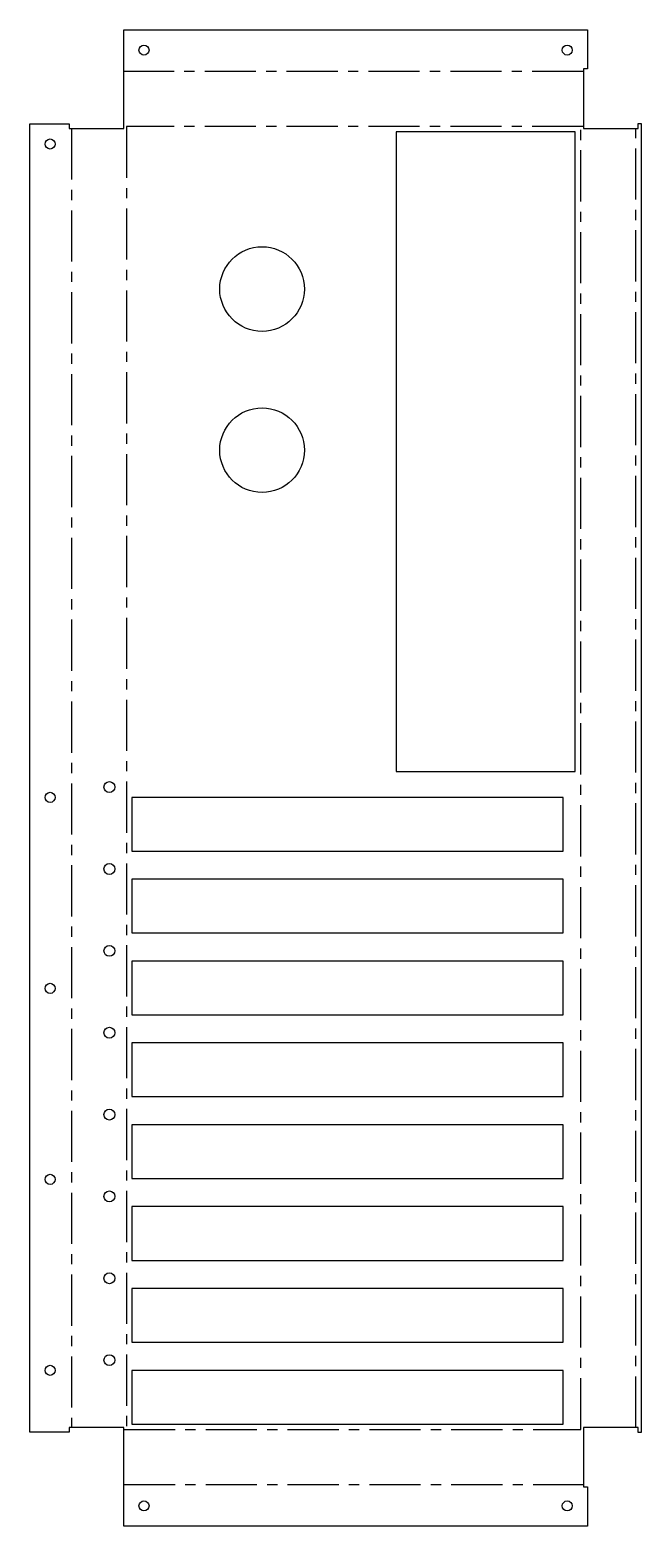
# Model space of a CAD drawing. Header units: millimetres. Extents: x -132 to 19, y -25 to 346.
import ezdxf

# ---------------------------------------------------------------- set-up
doc = ezdxf.new("R2010")
doc.units = ezdxf.units.MM
doc.linetypes.add('CENTERX2', pattern=[20.32, 12.7, -2.54, 2.54, -2.54])

msp = doc.modelspace()

# ---------------------------------------------------------------- linework, layer by layer
at = {"color": 7, "linetype": 'Continuous', "lineweight": 25}
for p, q in [((-109.08, 321.6), (-109.08, 346.07)), ((-109.08, 346.07), (5.98, 346.07)), ((5.98, 346.07), (5.98, 336.37)), ((5.98, 336.37), (4.98, 336.37)), ((4.98, 336.37), (4.98, 321.6)), ((-132.39, -2), (-132.39, 322.75)), ((-132.39, 322.75), (-122.69, 322.75)), ((-122.69, 322.75), (-122.69, 321.6)), ((-122.69, 321.6), (-109.08, 321.6)), ((2.98, 320.75), (-41.47, 320.75)), ((-41.47, 320.75), (-41.47, 162)), ((2.98, 162), (2.98, 320.75)), ((4.98, 321.6), (18.6, 321.6)), ((18.6, 321.6), (18.6, 322.85)), ((18.6, 322.85), (19.3, 322.85)), ((19.3, 322.85), (19.3, -2.1)), ((-41.47, 162), (2.98, 162)), ((0, 155.57), (-107.08, 155.57)), ((-107.08, 155.57), (-107.08, 142.24)), ((0, 142.24), (0, 155.57)), ((-107.08, 142.24), (0, 142.24)), ((0, 135.25), (-107.08, 135.25)), ((-107.08, 135.25), (-107.08, 121.92)), ((0, 121.92), (0, 135.25)), ((-107.08, 121.92), (0, 121.92)), ((0, 114.94), (-107.08, 114.94)), ((-107.08, 114.94), (-107.08, 101.6)), ((0, 101.6), (0, 114.94)), ((-107.08, 101.6), (0, 101.6)), ((0, 94.61), (-107.08, 94.61)), ((-107.08, 94.61), (-107.08, 81.28)), ((0, 81.28), (0, 94.61)), ((-107.08, 81.28), (0, 81.28)), ((0, 74.3), (-107.08, 74.3)), ((-107.08, 74.3), (-107.08, 60.96)), ((0, 60.96), (0, 74.3)), ((-107.08, 60.96), (0, 60.96)), ((0, 53.98), (-107.08, 53.98)), ((-107.08, 53.98), (-107.08, 40.64)), ((0, 40.64), (0, 53.98)), ((-107.08, 40.64), (0, 40.64)), ((0, 33.66), (-107.08, 33.66)), ((-107.08, 33.66), (-107.08, 20.32)), ((0, 20.32), (0, 33.66)), ((-107.08, 20.32), (0, 20.32)), ((0, 13.34), (-107.08, 13.34)), ((-107.08, 13.34), (-107.08, 0)), ((0, 0), (0, 13.34)), ((-107.08, 0), (0, 0)), ((-122.69, -2), (-132.39, -2)), ((-122.69, -0.85), (-122.69, -2)), ((-109.08, -0.85), (-122.69, -0.85)), ((-109.08, -25.31), (-109.08, -0.85)), ((18.6, -0.85), (4.98, -0.85)), ((4.98, -0.85), (4.98, -15.61)), ((18.6, -2.1), (18.6, -0.85)), ((19.3, -2.1), (18.6, -2.1)), ((4.98, -15.61), (5.98, -15.61)), ((5.98, -15.61), (5.98, -25.31)), ((5.98, -25.31), (-109.08, -25.31))]:
    msp.add_line(p, q, dxfattribs=at)
at = {"color": 7, "linetype": 'CENTERX2'}
for p, q in [((4.98, 335.74), (-109.08, 335.74)), ((-122.07, 321.6), (-122.07, -0.85)), ((4.98, 322.08), (-108.43, 322.08)), ((-108.41, 322.06), (-108.41, -0.78)), ((4.31, -1.31), (4.31, 321.53)), ((17.97, -0.85), (17.97, 321.6)), ((-109.08, -1.33), (4.33, -1.33)), ((-109.08, -14.98), (4.98, -14.98))]:
    msp.add_line(p, q, dxfattribs=at)
at = {"color": 7, "linetype": 'Continuous', "lineweight": 25}
for centre, radius in [((-104.08, 341.07), 1.25), ((0.98, 341.07), 1.25), ((-127.39, 317.75), 1.25), ((-74.77, 281.75), 10.5), ((-74.77, 241.75), 10.5), ((-127.39, 155.57), 1.25), ((-112.66, 158.12), 1.35), ((-112.66, 137.79), 1.35), ((-112.66, 117.47), 1.35), ((-127.39, 108.16), 1.25), ((-112.66, 97.16), 1.35), ((-112.66, 76.83), 1.35), ((-127.39, 60.75), 1.25), ((-112.66, 56.52), 1.35), ((-112.66, 36.2), 1.35), ((-112.66, 15.88), 1.35), ((-127.39, 13.34), 1.25), ((-104.08, -20.31), 1.25), ((0.98, -20.31), 1.25)]:
    msp.add_circle(centre, radius, dxfattribs=at)

doc.saveas('drawing.dxf')
